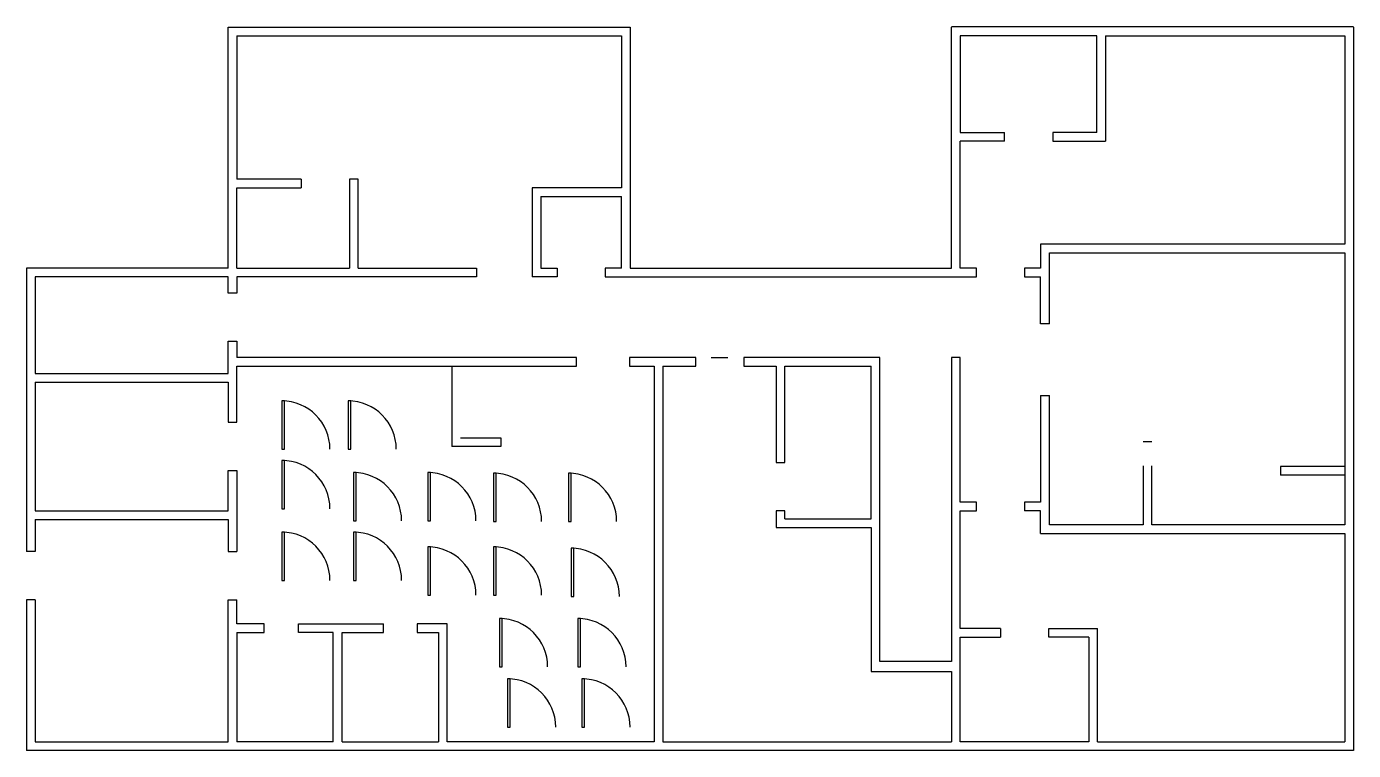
# Model space of a CAD drawing. Header units: inches. Extents: x -151 to 840, y 0 to 541.
import ezdxf

# ---------------------------------------------------------------- set-up
doc = ezdxf.new("R2010")
doc.units = ezdxf.units.IN
doc.header["$MEASUREMENT"] = 0
doc.layers.add('flr-2-door', color=50, linetype='Continuous')
doc.layers.add('second floor', color=210, linetype='Continuous')

# ---------------------------------------------------------------- blocks, each defined once
blk = doc.blocks.new('door-36')
blk.add_lwpolyline([(0, 0), (2, 0), (2, 36), (0, 36)], close=True)
blk.add_arc((0, 0), 36, 0, 90)

msp = doc.modelspace()

# ---------------------------------------------------------------- linework, layer by layer
at = {"layer": 'second floor'}
for p, q in [((0, 540), (300, 540)), ((0, 360), (0, 540)), ((300, 540), (300, 360)), ((540, 540.5), (840, 540.5)), ((540, 360), (540, 540)), ((840, 540), (840, 0)), ((6.5, 533.5), (293.5, 533.5)), ((6.5, 533.5), (6.5, 426.5)), ((293.5, 533.5), (293.5, 420)), ((546.5, 533.5), (546.5, 461.5)), ((648.5, 533.5), (546.5, 533.5)), ((648.5, 461.5), (648.5, 533.5)), ((655, 533.5), (833.5, 533.5)), ((655, 533.5), (655, 455)), ((833.5, 533.5), (833.5, 378)), ((546.5, 461.5), (579.5, 461.5)), ((579.5, 455), (579.5, 461.5)), ((648.5, 461.5), (615.5, 461.5)), ((615.5, 461.5), (615.5, 455)), ((546.5, 360), (546.5, 455)), ((579.5, 455), (546.5, 455)), ((615.5, 455), (655, 455)), ((54.5, 426.5), (6.5, 426.5)), ((54.5, 426.5), (54.5, 420)), ((90.5, 426.5), (90.5, 360)), ((97, 426.5), (90.5, 426.5)), ((97, 360), (97, 426.5)), ((6.5, 360), (6.5, 420)), ((6.5, 420), (54.5, 420)), ((293.5, 420), (227, 420)), ((227, 420), (227, 353.5)), ((233.5, 413.5), (293.5, 413.5)), ((233.5, 413.5), (233.5, 360)), ((293.5, 360), (293.5, 413.5)), ((833.5, 378), (606.5, 378)), ((606.5, 378), (606.5, 360)), ((613, 318.5), (613, 371.5)), ((613, 371.5), (833.5, 371.5)), ((833.5, 371.5), (833.5, 194)), ((0, 360), (-150.5, 360)), ((-150.5, 360), (-150.5, 148.5)), ((6.5, 360), (90.5, 360)), ((97, 360), (185.5, 360)), ((185.5, 360), (185.5, 353.5)), ((233.5, 360), (245.5, 360)), ((245.5, 360), (245.5, 353.5)), ((293.5, 360), (281.5, 360)), ((281.5, 360), (281.5, 353.5)), ((300, 360), (540, 360)), ((558.5, 360), (546.5, 360)), ((558.5, 353.5), (558.5, 360)), ((606.5, 360), (594.5, 360)), ((594.5, 360), (594.5, 353.5)), ((-144, 353.5), (-144, 281.5)), ((0, 353.5), (-144, 353.5)), ((0, 341.5), (0, 353.5)), ((185.5, 353.5), (6.5, 353.5)), ((6.5, 353.5), (6.5, 341.5)), ((245.5, 353.5), (227, 353.5)), ((281.5, 353.5), (558.5, 353.5)), ((594.5, 353.5), (606.5, 353.5)), ((606.5, 318.5), (606.5, 353.5)), ((6.5, 341.5), (0, 341.5)), ((613, 318.5), (606.5, 318.5)), ((0, 281.5), (0, 305.5)), ((0, 305.5), (6.5, 305.5)), ((6.5, 305.5), (6.5, 293.5)), ((260, 293.5), (6.5, 293.5)), ((260, 287), (260, 293.5)), ((349, 293.5), (299.5, 293.5)), ((299.5, 293.5), (299.5, 287)), ((349, 287), (349, 293.5)), ((360.5, 293.5), (373, 293.5)), ((486.5, 293.5), (385, 293.5)), ((385, 293.5), (385, 287)), ((486.5, 66.5), (486.5, 293.5)), ((546.5, 293.5), (540, 293.5)), ((540, 293.5), (540, 66.5)), ((546.5, 185.5), (546.5, 293.5)), ((-144, 281.5), (0, 281.5)), ((6.5, 287), (260, 287)), ((6.5, 245), (6.5, 287)), ((167, 287), (167, 227)), ((299.5, 287), (318, 287)), ((318, 287), (318, 6.5)), ((324.5, 287), (324.5, 6.5)), ((324.5, 287), (349, 287)), ((385, 287), (409, 287)), ((409, 287), (409, 215)), ((415.5, 287), (480, 287)), ((415.5, 215), (415.5, 287)), ((480, 173), (480, 287)), ((-144, 275), (0, 275)), ((-144, 275), (-144, 179)), ((0, 275), (0, 245)), ((606.5, 265), (606.5, 185.5)), ((606.5, 265), (613, 265)), ((613, 168.5), (613, 265)), ((0, 245), (6.5, 245)), ((173.5, 233.5), (203.5, 233.5)), ((203.5, 233.5), (203.5, 227)), ((689.5, 230.5), (683, 230.5)), ((203.5, 227), (167, 227)), ((0, 179), (0, 209)), ((0, 209), (6.5, 209)), ((6.5, 209), (6.5, 148.5)), ((409, 215), (415.5, 215)), ((683, 212.5), (683, 168.5)), ((689.5, 168.5), (689.5, 212.5)), ((833.5, 212), (785.5, 212)), ((785.5, 212), (785.5, 205.5)), ((833.5, 205.5), (785.5, 205.5)), ((833.5, 205.5), (833.5, 168.5)), ((-144, 179), (0, 179)), ((415.5, 179), (409, 179)), ((409, 179), (409, 166.5)), ((415.5, 173), (415.5, 179)), ((558.5, 185.5), (546.5, 185.5)), ((546.5, 179), (558.5, 179)), ((546.5, 91), (546.5, 179)), ((558.5, 179), (558.5, 185.5)), ((606.5, 185.5), (594.5, 185.5)), ((594.5, 185.5), (594.5, 179)), ((606.5, 179), (594.5, 179)), ((606.5, 162), (606.5, 179)), ((-144, 172.5), (0, 172.5)), ((-144, 172.5), (-144, 148.5)), ((0, 172.5), (0, 148.5)), ((415.5, 173), (480, 173)), ((683, 168.5), (613, 168.5)), ((833.5, 168.5), (689.5, 168.5)), ((409, 166.5), (480, 166.5)), ((480, 166.5), (480, 59)), ((606.5, 162), (833.5, 162)), ((833.5, 162), (833.5, 6.5)), ((-144, 148.5), (-150.5, 148.5)), ((0, 148.5), (6.5, 148.5)), ((-144, 112.5), (-150.5, 112.5)), ((-150.5, 112.5), (-150.5, 0)), ((-144, 112.5), (-144, 6.5)), ((0, 6.5), (0, 112.5)), ((0, 112.5), (6.5, 112.5)), ((6.5, 94.5), (6.5, 112.5)), ((27, 94.5), (6.5, 94.5)), ((27, 88), (27, 94.5)), ((52.5, 88), (52.5, 94.5)), ((52.5, 94.5), (116, 94.5)), ((116, 88), (116, 94.5)), ((163.5, 94.5), (141, 94.5)), ((141, 94.5), (141, 88)), ((163.5, 6.5), (163.5, 94.5)), ((576.5, 91), (546.5, 91)), ((576.5, 91), (576.5, 84.5)), ((612.5, 91), (649, 91)), ((612.5, 84.5), (612.5, 91)), ((649, 6.5), (649, 91)), ((6.5, 88), (6.5, 6.5)), ((6.5, 88), (27, 88)), ((78.5, 88), (52.5, 88)), ((78.5, 6.5), (78.5, 88)), ((85, 6.5), (85, 88)), ((85, 88), (116, 88)), ((141, 88), (157, 88)), ((157, 88), (157, 6.5)), ((546.5, 6.5), (546.5, 84.5)), ((546.5, 84.5), (576.5, 84.5)), ((642.5, 84.5), (612.5, 84.5)), ((642.5, 84.5), (642.5, 6.5)), ((540, 66.5), (486.5, 66.5)), ((480, 59), (540, 59)), ((540, 59), (540, 6.5)), ((840, 0), (-150.5, 0)), ((-144, 6.5), (0, 6.5)), ((78.5, 6.5), (6.5, 6.5)), ((85, 6.5), (157, 6.5)), ((318, 6.5), (163.5, 6.5)), ((324.5, 6.5), (540, 6.5)), ((642.5, 6.5), (546.5, 6.5)), ((649, 6.5), (833.5, 6.5))]:
    msp.add_line(p, q, dxfattribs=at)

# ---------------------------------------------------------------- block references
at = {"layer": 'flr-2-door'}
for p in [(40, 225), (89.5, 225), (40, 180.5), (93.5, 171.5), (149, 171.5), (198, 171), (254, 171), (40, 127), (93.5, 127), (149, 116), (198, 116), (256, 115), (202.5, 62.5), (261, 62.5), (208.5, 17.5), (264, 17.5)]:
    msp.add_blockref('door-36', p, dxfattribs=at)

doc.saveas('drawing.dxf')
